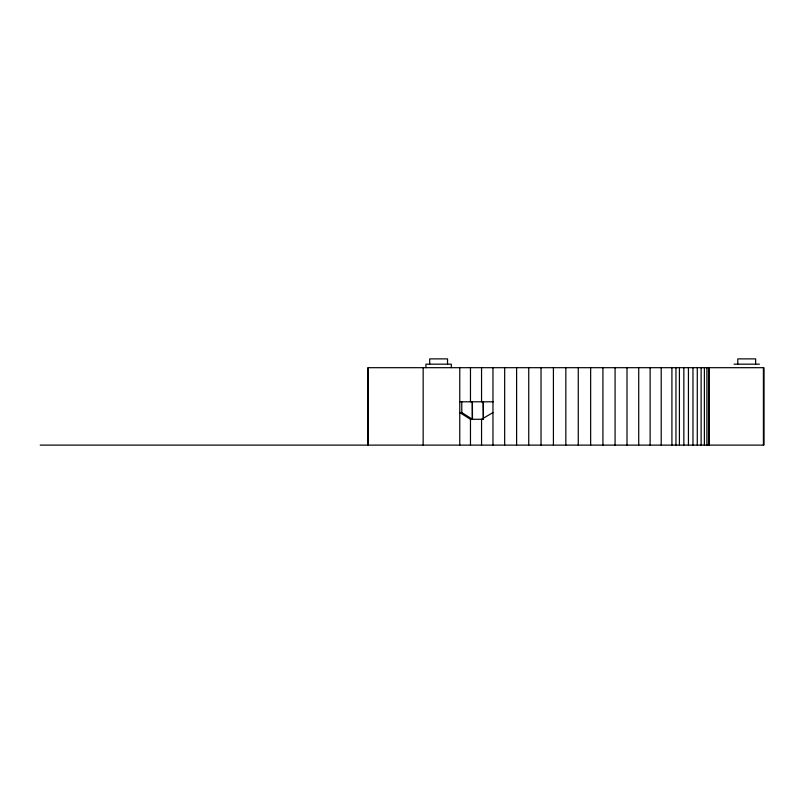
<?xml version="1.0" encoding="UTF-8"?>
<svg xmlns="http://www.w3.org/2000/svg" width="804" height="804" viewBox="0 0 804 804"><rect width="100%" height="100%" fill="white"/><g stroke="black" fill="none" stroke-linecap="round" stroke-linejoin="round"><path stroke-width="1.21" d="M481.948 419.286L470.471 419.286L459.767 412.583L461.777 412.583L472.491 419.286L472.38 401.799M472.27 419.286L472.27 401.799L472.491 402.271M483.345 419.286L483.345 401.799M483.355 419.155L483.124 401.799M492.963 412.583L481.556 419.286L481.556 445.114M734.022 364.172L759.398 364.172M459.767 401.799L493.294 401.799M40.2 445.114L763.8 445.114L763.8 367.689L367.88 367.689L367.88 445.114M763.639 367.689L763.639 445.114M763.408 367.689L763.408 445.114M755.629 364.172L755.629 358.885L737.791 358.885L737.791 364.172M709.228 367.689L709.259 445.114M708.535 367.689L708.535 445.114M706.887 367.689L706.887 445.114M704.384 367.689L704.384 445.114M701.128 367.689L701.128 445.114M697.279 367.689L697.279 445.114M692.978 367.689L692.978 445.114M688.435 367.689L688.435 445.114M683.852 367.689L683.852 445.114M679.41 367.689L679.41 445.114M675.963 367.689L675.963 445.114M671.913 367.689L671.913 445.114M661.21 367.689L661.21 445.114M650.124 367.689L650.124 445.114M638.718 367.689L638.718 445.114M627.009 367.689L627.009 445.114M615.07 367.689L615.07 445.114M602.93 367.689L602.93 445.114M590.649 367.689L590.649 445.114M578.267 367.689L578.267 445.114M565.835 367.689L565.835 445.114M553.413 367.689L553.413 445.114M541.032 367.689L541.032 445.114M528.741 367.689L528.741 445.114M516.61 367.689L516.61 445.114M504.671 367.689L504.671 445.114M492.963 367.689L492.963 445.114M481.556 367.689L481.556 401.799M470.471 367.689L470.471 401.799M470.471 419.286L470.471 445.114M461.777 401.799L461.777 412.583M459.767 367.689L459.767 445.114M451.305 367.689L451.305 364.172L425.929 364.172L425.929 367.689M447.537 364.172L447.537 358.885L429.688 358.885L429.688 364.172M423.155 367.689L423.155 445.114M368.272 367.689L368.272 445.114"/></g></svg>
